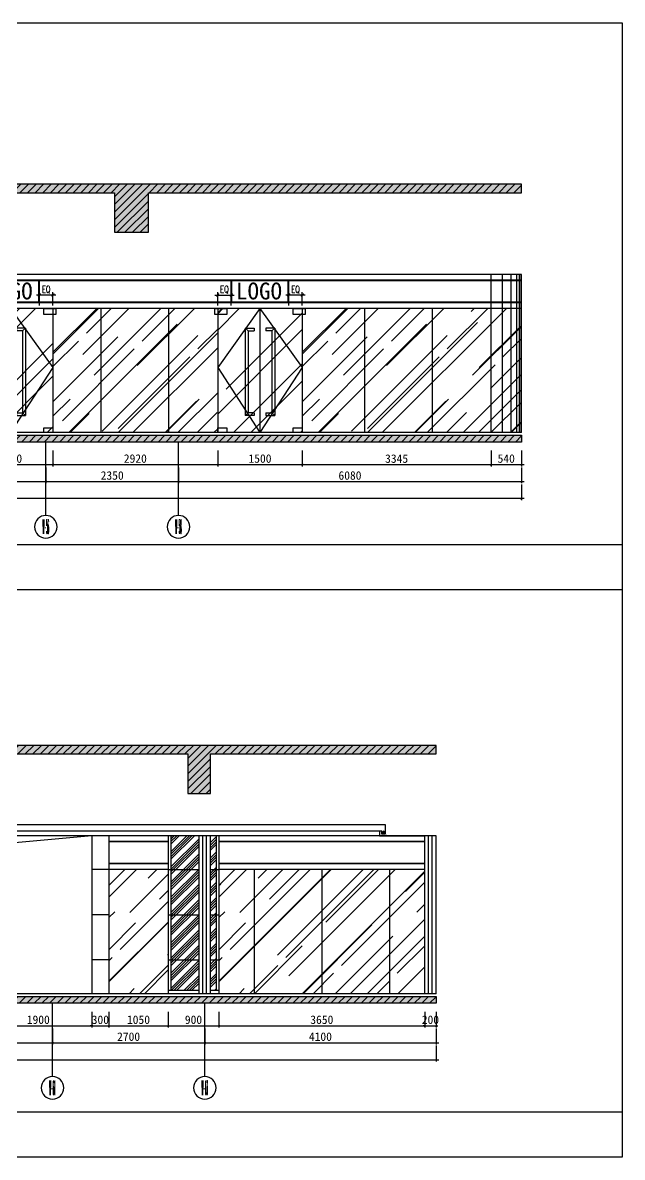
# Model space of a CAD drawing. Header units: millimetres. Extents: x 110215 to 630040, y -488650 to 141897.
# Drawn here: x 440976 to 451606, y 121786 to 141897 of the extents above; entities that cross this region are included whole.
import ezdxf
from ezdxf.enums import TextEntityAlignment as Align

# ---------------------------------------------------------------- set-up
doc = ezdxf.new("R2010")
doc.units = ezdxf.units.MM
doc.header["$LTSCALE"] = 1000
doc.layers.get('Defpoints').update_dxf_attribs({"color": 2})
for name, color, linetype in [('0-118标注', 2, 'Continuous'), ('0-140a立面通高转折线', 2, 'Continuous'), ('0-140b立面看线', 3, 'Continuous'), ('0-140c立面材料填充', 250, 'Continuous'), ('0-140d立面材料分隔', 146, 'Continuous'), ('0-140立面图剖切线', 4, 'Continuous')]:
    doc.layers.add(name, color=color, linetype=linetype)
doc.styles.add('_TCH_AXIS', font='COMPLEX', dxfattribs={"bigfont": 'GBCBIG'})
doc.styles.add('COMPLEX', font='COMPLEX')
doc.styles.add('TXT', font='txt.shx', dxfattribs={"width": 0.7})
doc.styles.add('繁黑体', font='simhei.ttf')
doc.styles.add('黑体', font='simhei.ttf')
doc.dimstyles.new('50', dxfattribs={"dimscale": 50, "dimtxt": 3, "dimasz": 0.6, "dimexe": 0.6, "dimexo": 0.6, "dimtad": 1, "dimdec": 0, "dimdsep": 46, "dimtxsty": '黑体', "dimblk1": 'ARCHTICK', "dimblk2": 'ARCHTICK', "dimsah": 1, "dimcen": 0, "dimdle": 1, "dimclrd": 251, "dimclre": 251, "dimclrt": 2, "dimadec": 0, "dimazin": 0, "dimtfac": 1, "dimtdec": 0, "dimtix": 1, "dimtmove": 2, "dimatfit": 3, "dimldrblk": 'DOT', "dimfxl": 0, "dimtolj": 1, "dimtzin": 0, "dimarcsym": 0})
doc.dimstyles.new('副本 1-50', dxfattribs={"dimscale": 50, "dimtxt": 2.5, "dimasz": 1, "dimexe": 1, "dimexo": 1, "dimgap": 0.6, "dimtad": 1, "dimdec": 0, "dimrnd": 5, "dimzin": 0, "dimdsep": 46, "dimtxsty": 'TXT', "dimblk": 'ARCHTICK', "dimcen": 4, "dimdle": 1, "dimclrd": 3, "dimclre": 3, "dimclrt": 3, "dimadec": 0, "dimazin": 0, "dimtfac": 1, "dimtdec": 0, "dimtix": 1, "dimtmove": 2, "dimatfit": 3, "dimldrblk": 'ARCHTICK', "dimfxl": 0, "dimtolj": 1, "dimtzin": 0, "dimarcsym": 0})

# ---------------------------------------------------------------- blocks, each defined once
blk = doc.blocks.new('_ArchTick')
at = {"color": 0, "linetype": 'ByBlock', "const_width": 0.4}
blk.add_lwpolyline([(-0.5, -0.5), (0.5, 0.5)], dxfattribs=at)
blk = doc.blocks.new('*D130')
at = {"color": 3, "lineweight": -2, "transparency": 16777216}
for p, q in [((2433331, 314145), (2433331, 314382)), ((2433571, 314145), (2433571, 314382)), ((2433621, 314332), (2433281, 314332))]:
    blk.add_line(p, q, dxfattribs=at)
at = {"layer": 'Defpoints', "color": 0, "transparency": 16777216}
for p in [(2433331, 314332), (2433331, 314095), (2433571, 314095)]:
    blk.add_point(p, dxfattribs=at)
at = {"color": 3, "lineweight": -2, "transparency": 16777216, "xscale": 50, "yscale": 50, "zscale": 50, "rotation": 180}
blk.add_blockref('_ArchTick', (2433331, 314332), dxfattribs=at)
at = {"color": 3, "lineweight": -2, "transparency": 16777216, "xscale": 50, "yscale": 50, "zscale": 50}
blk.add_blockref('_ArchTick', (2433571, 314332), dxfattribs=at)
at = {"color": 3, "transparency": 16777216, "insert": (2433451, 314425), "char_height": 125, "attachment_point": 5, "style": 'TXT'}
blk.add_mtext('\\A1;EQ', dxfattribs=at)
blk = doc.blocks.new('*D131')
at = {"color": 3, "lineweight": -2, "transparency": 16777216}
for p, q in [((2432071, 314145), (2432071, 314382)), ((2432311, 314145), (2432311, 314382)), ((2432021, 314332), (2432361, 314332))]:
    blk.add_line(p, q, dxfattribs=at)
at = {"layer": 'Defpoints', "color": 0, "transparency": 16777216}
for p in [(2432311, 314332), (2432071, 314095), (2432311, 314095)]:
    blk.add_point(p, dxfattribs=at)
at = {"color": 3, "lineweight": -2, "transparency": 16777216, "xscale": 50, "yscale": 50, "zscale": 50, "rotation": 180}
blk.add_blockref('_ArchTick', (2432071, 314332), dxfattribs=at)
at = {"color": 3, "lineweight": -2, "transparency": 16777216, "xscale": 50, "yscale": 50, "zscale": 50}
blk.add_blockref('_ArchTick', (2432311, 314332), dxfattribs=at)
at = {"color": 3, "transparency": 16777216, "insert": (2432191, 314425), "char_height": 125, "attachment_point": 5, "style": 'TXT'}
blk.add_mtext('\\A1;EQ', dxfattribs=at)
blk = doc.blocks.new('*D346')
at = {"color": 251, "lineweight": -2, "transparency": 16777216}
for p, q in [((440013, 134313), (440013, 134033)), ((441513, 134313), (441513, 134033)), ((439963, 134063), (441563, 134063))]:
    blk.add_line(p, q, dxfattribs=at)
at = {"layer": 'Defpoints', "color": 0, "transparency": 16777216}
for p in [(440013, 134463), (441513, 134463), (441513, 134063)]:
    blk.add_point(p, dxfattribs=at)
at = {"color": 251, "lineweight": -2, "transparency": 16777216, "xscale": 30, "yscale": 30, "zscale": 30, "rotation": 180}
blk.add_blockref('_ArchTick', (440013, 134063), dxfattribs=at)
at = {"color": 251, "lineweight": -2, "transparency": 16777216, "xscale": 30, "yscale": 30, "zscale": 30}
blk.add_blockref('_ArchTick', (441513, 134063), dxfattribs=at)
at = {"color": 2, "transparency": 16777216, "insert": (440763, 134170), "char_height": 150, "attachment_point": 5, "style": '黑体'}
blk.add_mtext('\\A1;1500', dxfattribs=at)
blk = doc.blocks.new('_DOT')
at = {"color": 0, "linetype": 'ByBlock'}
blk.add_line((-0.5, 0), (-1, 0), dxfattribs=at)
at = {"color": 0, "linetype": 'ByBlock', "const_width": 0.5}
blk.add_lwpolyline([(-0.25, 0, 1), (0.25, 0, 1)], format="xyb", close=True, dxfattribs=at)
blk = doc.blocks.new('*D347')
at = {"color": 251, "lineweight": -2, "transparency": 16777216}
for p, q in [((441513, 134313), (441513, 134033)), ((444433, 134313), (444433, 134033)), ((441463, 134063), (444483, 134063))]:
    blk.add_line(p, q, dxfattribs=at)
at = {"layer": 'Defpoints', "color": 0, "transparency": 16777216}
for p in [(441513, 134463), (444433, 134463), (444433, 134063)]:
    blk.add_point(p, dxfattribs=at)
at = {"color": 251, "lineweight": -2, "transparency": 16777216, "xscale": 30, "yscale": 30, "zscale": 30, "rotation": 180}
blk.add_blockref('_ArchTick', (441513, 134063), dxfattribs=at)
at = {"color": 251, "lineweight": -2, "transparency": 16777216, "xscale": 30, "yscale": 30, "zscale": 30}
blk.add_blockref('_ArchTick', (444433, 134063), dxfattribs=at)
at = {"color": 2, "transparency": 16777216, "insert": (442973, 134170), "char_height": 150, "attachment_point": 5, "style": '黑体'}
blk.add_mtext('\\A1;2920', dxfattribs=at)
blk = doc.blocks.new('*D348')
at = {"color": 251, "lineweight": -2, "transparency": 16777216}
for p, q in [((444433, 134313), (444433, 134033)), ((445933, 134313), (445933, 134033)), ((444383, 134063), (445983, 134063))]:
    blk.add_line(p, q, dxfattribs=at)
at = {"layer": 'Defpoints', "color": 0, "transparency": 16777216}
for p in [(444433, 134463), (445933, 134463), (445933, 134063)]:
    blk.add_point(p, dxfattribs=at)
at = {"color": 251, "lineweight": -2, "transparency": 16777216, "xscale": 30, "yscale": 30, "zscale": 30, "rotation": 180}
blk.add_blockref('_ArchTick', (444433, 134063), dxfattribs=at)
at = {"color": 251, "lineweight": -2, "transparency": 16777216, "xscale": 30, "yscale": 30, "zscale": 30}
blk.add_blockref('_ArchTick', (445933, 134063), dxfattribs=at)
at = {"color": 2, "transparency": 16777216, "insert": (445183, 134170), "char_height": 150, "attachment_point": 5, "style": '黑体'}
blk.add_mtext('\\A1;1500', dxfattribs=at)
blk = doc.blocks.new('*D349')
at = {"color": 251, "lineweight": -2, "transparency": 16777216}
for p, q in [((445933, 134313), (445933, 134033)), ((449278, 134313), (449278, 134033)), ((445883, 134063), (449328, 134063))]:
    blk.add_line(p, q, dxfattribs=at)
at = {"layer": 'Defpoints', "color": 0, "transparency": 16777216}
for p in [(445933, 134463), (449278, 134463), (449278, 134063)]:
    blk.add_point(p, dxfattribs=at)
at = {"color": 251, "lineweight": -2, "transparency": 16777216, "xscale": 30, "yscale": 30, "zscale": 30, "rotation": 180}
blk.add_blockref('_ArchTick', (445933, 134063), dxfattribs=at)
at = {"color": 251, "lineweight": -2, "transparency": 16777216, "xscale": 30, "yscale": 30, "zscale": 30}
blk.add_blockref('_ArchTick', (449278, 134063), dxfattribs=at)
at = {"color": 2, "transparency": 16777216, "insert": (447605, 134169), "char_height": 150, "attachment_point": 5, "style": '黑体'}
blk.add_mtext('\\A1;3345', dxfattribs=at)
blk = doc.blocks.new('*D350')
at = {"color": 251, "lineweight": -2, "transparency": 16777216}
for p, q in [((449278, 134313), (449278, 134033)), ((449818, 134313), (449818, 134033)), ((449228, 134063), (449868, 134063))]:
    blk.add_line(p, q, dxfattribs=at)
at = {"layer": 'Defpoints', "color": 0, "transparency": 16777216}
for p in [(449278, 134463), (449818, 134463), (449818, 134063)]:
    blk.add_point(p, dxfattribs=at)
at = {"color": 251, "lineweight": -2, "transparency": 16777216, "xscale": 30, "yscale": 30, "zscale": 30, "rotation": 180}
blk.add_blockref('_ArchTick', (449278, 134063), dxfattribs=at)
at = {"color": 251, "lineweight": -2, "transparency": 16777216, "xscale": 30, "yscale": 30, "zscale": 30}
blk.add_blockref('_ArchTick', (449818, 134063), dxfattribs=at)
at = {"color": 2, "transparency": 16777216, "insert": (449548, 134170), "char_height": 150, "attachment_point": 5, "style": '黑体'}
blk.add_mtext('\\A1;540', dxfattribs=at)
blk = doc.blocks.new('*D355')
at = {"color": 251, "lineweight": -2, "transparency": 16777216}
for p, q in [((438688, 134013), (438688, 133733)), ((441388, 134013), (441388, 133733)), ((438638, 133763), (441438, 133763))]:
    blk.add_line(p, q, dxfattribs=at)
at = {"layer": 'Defpoints', "color": 0, "transparency": 16777216}
for p in [(438688, 134063), (441388, 134063), (441388, 133763)]:
    blk.add_point(p, dxfattribs=at)
at = {"color": 251, "lineweight": -2, "transparency": 16777216, "xscale": 30, "yscale": 30, "zscale": 30, "rotation": 180}
blk.add_blockref('_ArchTick', (438688, 133763), dxfattribs=at)
at = {"color": 251, "lineweight": -2, "transparency": 16777216, "xscale": 30, "yscale": 30, "zscale": 30}
blk.add_blockref('_ArchTick', (441388, 133763), dxfattribs=at)
at = {"color": 2, "transparency": 16777216, "insert": (440038, 133870), "char_height": 150, "attachment_point": 5, "style": '黑体'}
blk.add_mtext('\\A1;2700', dxfattribs=at)
blk = doc.blocks.new('*D356')
at = {"color": 251, "lineweight": -2, "transparency": 16777216}
for p, q in [((441388, 134013), (441388, 133733)), ((443738, 134013), (443738, 133733)), ((441338, 133763), (443788, 133763))]:
    blk.add_line(p, q, dxfattribs=at)
at = {"layer": 'Defpoints', "color": 0, "transparency": 16777216}
for p in [(441388, 134063), (443738, 134063), (443738, 133763)]:
    blk.add_point(p, dxfattribs=at)
at = {"color": 251, "lineweight": -2, "transparency": 16777216, "xscale": 30, "yscale": 30, "zscale": 30, "rotation": 180}
blk.add_blockref('_ArchTick', (441388, 133763), dxfattribs=at)
at = {"color": 251, "lineweight": -2, "transparency": 16777216, "xscale": 30, "yscale": 30, "zscale": 30}
blk.add_blockref('_ArchTick', (443738, 133763), dxfattribs=at)
at = {"color": 2, "transparency": 16777216, "insert": (442563, 133870), "char_height": 150, "attachment_point": 5, "style": '黑体'}
blk.add_mtext('\\A1;2350', dxfattribs=at)
blk = doc.blocks.new('*D357')
at = {"color": 251, "lineweight": -2, "transparency": 16777216}
for p, q in [((443738, 134013), (443738, 133733)), ((449818, 134013), (449818, 133733)), ((443688, 133763), (449868, 133763))]:
    blk.add_line(p, q, dxfattribs=at)
at = {"layer": 'Defpoints', "color": 0, "transparency": 16777216}
for p in [(443738, 134063), (449818, 134063), (449818, 133763)]:
    blk.add_point(p, dxfattribs=at)
at = {"color": 251, "lineweight": -2, "transparency": 16777216, "xscale": 30, "yscale": 30, "zscale": 30, "rotation": 180}
blk.add_blockref('_ArchTick', (443738, 133763), dxfattribs=at)
at = {"color": 251, "lineweight": -2, "transparency": 16777216, "xscale": 30, "yscale": 30, "zscale": 30}
blk.add_blockref('_ArchTick', (449818, 133763), dxfattribs=at)
at = {"color": 2, "transparency": 16777216, "insert": (446778, 133870), "char_height": 150, "attachment_point": 5, "style": '黑体'}
blk.add_mtext('\\A1;6080', dxfattribs=at)
blk = doc.blocks.new('*D358')
at = {"color": 251, "lineweight": -2, "transparency": 16777216}
for p, q in [((429288, 133713), (429288, 133433)), ((449818, 133713), (449818, 133433)), ((449868, 133463), (429238, 133463))]:
    blk.add_line(p, q, dxfattribs=at)
at = {"layer": 'Defpoints', "color": 0, "transparency": 16777216}
for p in [(429288, 133763), (449818, 133763), (429288, 133463)]:
    blk.add_point(p, dxfattribs=at)
at = {"color": 251, "lineweight": -2, "transparency": 16777216, "xscale": 30, "yscale": 30, "zscale": 30, "rotation": 180}
blk.add_blockref('_ArchTick', (429288, 133463), dxfattribs=at)
at = {"color": 251, "lineweight": -2, "transparency": 16777216, "xscale": 30, "yscale": 30, "zscale": 30}
blk.add_blockref('_ArchTick', (449818, 133463), dxfattribs=at)
at = {"color": 2, "transparency": 16777216, "insert": (439553, 133570), "char_height": 150, "attachment_point": 5, "style": '黑体'}
blk.add_mtext('\\A1;20530', dxfattribs=at)
blk = doc.blocks.new('_AXISO')
blk.add_circle((0, 0), 0.5)
at = {"style": 'COMPLEX', "width": 1.041667}
blk.add_attdef('A', text='', height=0.56, dxfattribs=at).set_placement((-0.25, -0.28), (0.25, -0.28), align=Align.FIT)
blk = doc.blocks.new('*D371')
at = {"color": 251, "lineweight": -2, "transparency": 16777216}
for p, q in [((440303, 124366), (440303, 124086)), ((442204, 124366), (442204, 124086)), ((440253, 124116), (442254, 124116))]:
    blk.add_line(p, q, dxfattribs=at)
at = {"layer": 'Defpoints', "color": 0, "transparency": 16777216}
for p in [(440303, 124516), (442204, 124516), (442204, 124116)]:
    blk.add_point(p, dxfattribs=at)
at = {"color": 251, "lineweight": -2, "transparency": 16777216, "xscale": 30, "yscale": 30, "zscale": 30, "rotation": 180}
blk.add_blockref('_ArchTick', (440303, 124116), dxfattribs=at)
at = {"color": 251, "lineweight": -2, "transparency": 16777216, "xscale": 30, "yscale": 30, "zscale": 30}
blk.add_blockref('_ArchTick', (442204, 124116), dxfattribs=at)
at = {"color": 2, "transparency": 16777216, "insert": (441253, 124223), "char_height": 150, "attachment_point": 5, "style": '黑体'}
blk.add_mtext('\\A1;1900', dxfattribs=at)
blk = doc.blocks.new('*D372')
at = {"color": 251, "lineweight": -2, "transparency": 16777216}
for p, q in [((442204, 124366), (442204, 124086)), ((442503, 124366), (442503, 124086)), ((442204, 124116), (442174, 124116)), ((442204, 124116), (442503, 124116)), ((442503, 124116), (442533, 124116))]:
    blk.add_line(p, q, dxfattribs=at)
at = {"layer": 'Defpoints', "color": 0, "transparency": 16777216}
for p in [(442204, 124516), (442503, 124516), (442503, 124116)]:
    blk.add_point(p, dxfattribs=at)
at = {"color": 251, "lineweight": -2, "transparency": 16777216, "xscale": 30, "yscale": 30, "zscale": 30}
blk.add_blockref('_ArchTick', (442204, 124116), dxfattribs=at)
at = {"color": 251, "lineweight": -2, "transparency": 16777216, "xscale": 30, "yscale": 30, "zscale": 30, "rotation": 180}
blk.add_blockref('_ArchTick', (442503, 124116), dxfattribs=at)
at = {"color": 2, "transparency": 16777216, "insert": (442353, 124223), "char_height": 150, "attachment_point": 5, "style": '黑体'}
blk.add_mtext('\\A1;300', dxfattribs=at)
blk = doc.blocks.new('*D373')
at = {"color": 251, "lineweight": -2, "transparency": 16777216}
for p, q in [((442503, 124366), (442503, 124086)), ((443554, 124366), (443554, 124086)), ((442453, 124116), (443604, 124116))]:
    blk.add_line(p, q, dxfattribs=at)
at = {"layer": 'Defpoints', "color": 0, "transparency": 16777216}
for p in [(442503, 124516), (443554, 124516), (443554, 124116)]:
    blk.add_point(p, dxfattribs=at)
at = {"color": 251, "lineweight": -2, "transparency": 16777216, "xscale": 30, "yscale": 30, "zscale": 30, "rotation": 180}
blk.add_blockref('_ArchTick', (442503, 124116), dxfattribs=at)
at = {"color": 251, "lineweight": -2, "transparency": 16777216, "xscale": 30, "yscale": 30, "zscale": 30}
blk.add_blockref('_ArchTick', (443554, 124116), dxfattribs=at)
at = {"color": 2, "transparency": 16777216, "insert": (443029, 124223), "char_height": 150, "attachment_point": 5, "style": '黑体'}
blk.add_mtext('\\A1;1050', dxfattribs=at)
blk = doc.blocks.new('*D374')
at = {"color": 251, "lineweight": -2, "transparency": 16777216}
for p, q in [((443554, 124366), (443554, 124086)), ((444454, 124366), (444454, 124086)), ((443504, 124116), (444504, 124116))]:
    blk.add_line(p, q, dxfattribs=at)
at = {"layer": 'Defpoints', "color": 0, "transparency": 16777216}
for p in [(443554, 124516), (444454, 124516), (444454, 124116)]:
    blk.add_point(p, dxfattribs=at)
at = {"color": 251, "lineweight": -2, "transparency": 16777216, "xscale": 30, "yscale": 30, "zscale": 30, "rotation": 180}
blk.add_blockref('_ArchTick', (443554, 124116), dxfattribs=at)
at = {"color": 251, "lineweight": -2, "transparency": 16777216, "xscale": 30, "yscale": 30, "zscale": 30}
blk.add_blockref('_ArchTick', (444454, 124116), dxfattribs=at)
at = {"color": 2, "transparency": 16777216, "insert": (444004, 124223), "char_height": 150, "attachment_point": 5, "style": '黑体'}
blk.add_mtext('\\A1;900', dxfattribs=at)
blk = doc.blocks.new('*D375')
at = {"color": 251, "lineweight": -2, "transparency": 16777216}
for p, q in [((444454, 124366), (444454, 124086)), ((448104, 124366), (448104, 124086)), ((444404, 124116), (448154, 124116))]:
    blk.add_line(p, q, dxfattribs=at)
at = {"layer": 'Defpoints', "color": 0, "transparency": 16777216}
for p in [(444454, 124516), (448104, 124425), (448104, 124116)]:
    blk.add_point(p, dxfattribs=at)
at = {"color": 251, "lineweight": -2, "transparency": 16777216, "xscale": 30, "yscale": 30, "zscale": 30, "rotation": 180}
blk.add_blockref('_ArchTick', (444454, 124116), dxfattribs=at)
at = {"color": 251, "lineweight": -2, "transparency": 16777216, "xscale": 30, "yscale": 30, "zscale": 30}
blk.add_blockref('_ArchTick', (448104, 124116), dxfattribs=at)
at = {"color": 2, "transparency": 16777216, "insert": (446279, 124223), "char_height": 150, "attachment_point": 5, "style": '黑体'}
blk.add_mtext('\\A1;3650', dxfattribs=at)
blk = doc.blocks.new('*D376')
at = {"color": 251, "lineweight": -2, "transparency": 16777216}
for p, q in [((448104, 124366), (448104, 124086)), ((448304, 124366), (448304, 124086)), ((448104, 124116), (448074, 124116)), ((448104, 124116), (448304, 124116)), ((448304, 124116), (448334, 124116))]:
    blk.add_line(p, q, dxfattribs=at)
at = {"layer": 'Defpoints', "color": 0, "transparency": 16777216}
for p in [(448304, 124516), (448104, 124425), (448304, 124116)]:
    blk.add_point(p, dxfattribs=at)
at = {"color": 251, "lineweight": -2, "transparency": 16777216, "xscale": 30, "yscale": 30, "zscale": 30}
blk.add_blockref('_ArchTick', (448104, 124116), dxfattribs=at)
at = {"color": 251, "lineweight": -2, "transparency": 16777216, "xscale": 30, "yscale": 30, "zscale": 30, "rotation": 180}
blk.add_blockref('_ArchTick', (448304, 124116), dxfattribs=at)
at = {"color": 2, "transparency": 16777216, "insert": (448204, 124223), "char_height": 150, "attachment_point": 5, "style": '黑体'}
blk.add_mtext('\\A1;200', dxfattribs=at)
blk = doc.blocks.new('*D378')
at = {"color": 251, "lineweight": -2, "transparency": 16777216}
for p, q in [((439204, 124066), (439204, 123786)), ((441504, 124066), (441504, 123786)), ((439154, 123816), (441554, 123816))]:
    blk.add_line(p, q, dxfattribs=at)
at = {"layer": 'Defpoints', "color": 0, "transparency": 16777216}
for p in [(439204, 124116), (441504, 124116), (441504, 123816)]:
    blk.add_point(p, dxfattribs=at)
at = {"color": 251, "lineweight": -2, "transparency": 16777216, "xscale": 30, "yscale": 30, "zscale": 30, "rotation": 180}
blk.add_blockref('_ArchTick', (439204, 123816), dxfattribs=at)
at = {"color": 251, "lineweight": -2, "transparency": 16777216, "xscale": 30, "yscale": 30, "zscale": 30}
blk.add_blockref('_ArchTick', (441504, 123816), dxfattribs=at)
at = {"color": 2, "transparency": 16777216, "insert": (440354, 123923), "char_height": 150, "attachment_point": 5, "style": '黑体'}
blk.add_mtext('\\A1;2300', dxfattribs=at)
blk = doc.blocks.new('*D379')
at = {"color": 251, "lineweight": -2, "transparency": 16777216}
for p, q in [((441504, 124066), (441504, 123786)), ((444204, 124066), (444204, 123786)), ((441454, 123816), (444254, 123816))]:
    blk.add_line(p, q, dxfattribs=at)
at = {"layer": 'Defpoints', "color": 0, "transparency": 16777216}
for p in [(441504, 124116), (444204, 124116), (444204, 123816)]:
    blk.add_point(p, dxfattribs=at)
at = {"color": 251, "lineweight": -2, "transparency": 16777216, "xscale": 30, "yscale": 30, "zscale": 30, "rotation": 180}
blk.add_blockref('_ArchTick', (441504, 123816), dxfattribs=at)
at = {"color": 251, "lineweight": -2, "transparency": 16777216, "xscale": 30, "yscale": 30, "zscale": 30}
blk.add_blockref('_ArchTick', (444204, 123816), dxfattribs=at)
at = {"color": 2, "transparency": 16777216, "insert": (442854, 123923), "char_height": 150, "attachment_point": 5, "style": '黑体'}
blk.add_mtext('\\A1;2700', dxfattribs=at)
blk = doc.blocks.new('*D380')
at = {"color": 251, "lineweight": -2, "transparency": 16777216}
for p, q in [((444204, 124066), (444204, 123786)), ((448304, 124066), (448304, 123786)), ((444154, 123816), (448354, 123816))]:
    blk.add_line(p, q, dxfattribs=at)
at = {"layer": 'Defpoints', "color": 0, "transparency": 16777216}
for p in [(444204, 124116), (448304, 124116), (448304, 123816)]:
    blk.add_point(p, dxfattribs=at)
at = {"color": 251, "lineweight": -2, "transparency": 16777216, "xscale": 30, "yscale": 30, "zscale": 30, "rotation": 180}
blk.add_blockref('_ArchTick', (444204, 123816), dxfattribs=at)
at = {"color": 251, "lineweight": -2, "transparency": 16777216, "xscale": 30, "yscale": 30, "zscale": 30}
blk.add_blockref('_ArchTick', (448304, 123816), dxfattribs=at)
at = {"color": 2, "transparency": 16777216, "insert": (446254, 123923), "char_height": 150, "attachment_point": 5, "style": '黑体'}
blk.add_mtext('\\A1;4100', dxfattribs=at)
blk = doc.blocks.new('*D381')
at = {"color": 251, "lineweight": -2, "transparency": 16777216}
for p, q in [((430654, 123766), (430654, 123486)), ((448304, 123766), (448304, 123486)), ((430604, 123516), (448354, 123516))]:
    blk.add_line(p, q, dxfattribs=at)
at = {"layer": 'Defpoints', "color": 0, "transparency": 16777216}
for p in [(430654, 123816), (448304, 123816), (448304, 123516)]:
    blk.add_point(p, dxfattribs=at)
at = {"color": 251, "lineweight": -2, "transparency": 16777216, "xscale": 30, "yscale": 30, "zscale": 30, "rotation": 180}
blk.add_blockref('_ArchTick', (430654, 123516), dxfattribs=at)
at = {"color": 251, "lineweight": -2, "transparency": 16777216, "xscale": 30, "yscale": 30, "zscale": 30}
blk.add_blockref('_ArchTick', (448304, 123516), dxfattribs=at)
at = {"color": 2, "transparency": 16777216, "insert": (439479, 123623), "char_height": 150, "attachment_point": 5, "style": '黑体'}
blk.add_mtext('\\A1;17650', dxfattribs=at)
blk = doc.blocks.new('A$C087422EE')
for p, q in [((0, 28), (54, 28)), ((8, 72), (8, 63)), ((45, 72), (8, 72)), ((8, 63), (45, 63)), ((12, 63), (16, 45)), ((27, 0), (27, 54)), ((41, 63), (37, 45)), ((45, 63), (45, 72))]:
    blk.add_line(p, q)
blk.add_circle((27, 28), 20)
blk = doc.blocks.new('kjlkj')
at = {"layer": '0-140c立面材料填充'}
h = blk.add_hatch(dxfattribs=at)
h.set_pattern_fill('AR-RROOF', color=256, scale=50, angle=45, style=0)
h.set_pattern_definition([(45, (2419215.6, 311894.9), (1077.63, 2873.68), [19050, -2540, 6350, -1270]), (45, (2419961, 313538.3), (-2092.4, 296.35), [3810, -419.1, 7620, -952.5]), (45, (2418901.25, 313107.2), (4068.056, 5271.41), [10160, -1778, 5080, -1270])])
h.paths.add_polyline_path([(2433571.1, 314094.9), (2432071.1, 314094.9), (2432071.1, 311894.9), (2433571.1, 311894.9)])
at = {"color": 8}
for p, q in [((2432311.1, 314194.9), (2432311.1, 314594.9)), ((2432321.1, 314194.9), (2432321.1, 314594.9)), ((2433321.1, 314194.9), (2433321.1, 314594.9)), ((2433331.1, 314194.9), (2433331.1, 314594.9))]:
    blk.add_line(p, q, dxfattribs=at)
for points in [[(2432821.1, 314094.9), (2432071.1, 313044.9), (2432821.1, 311894.9)], [(2432821.1, 314094.9), (2433571.1, 313044.9), (2432821.1, 311894.9)]]:
    blk.add_lwpolyline(points, dxfattribs=at)
at = {"layer": '0-140d立面材料分隔'}
for p, q in [((2432071.1, 314094.9), (2432071.1, 311894.9)), ((2432821.1, 314094.9), (2432821.1, 311894.9)), ((2433571.1, 314094.9), (2433571.1, 311894.9))]:
    blk.add_line(p, q, dxfattribs=at)
at = {"layer": '0-140d立面材料分隔', "color": 1}
for p, q in [((2432609.7, 313694.9, -219.5), (2432556.9, 313744.9, -219.5)), ((2432556.9, 313744.9, -219.5), (2432556.9, 312194.9)), ((2432556.9, 313744.9, -219.5), (2432715.4, 313744.9, -219.5)), ((2432715.4, 313744.9, -219.5), (2432715.4, 313694.9, -219.5)), ((2432926.8, 313744.9, -219.5), (2432926.8, 313694.9, -219.5)), ((2433085.4, 313744.9, -219.5), (2432926.8, 313744.9, -219.5)), ((2433032.5, 313694.9, -219.5), (2433085.4, 313744.9, -219.5)), ((2433085.4, 313744.9, -219.5), (2433085.4, 312194.9)), ((2432609.7, 313694.9, -219.5), (2432609.7, 312244.9)), ((2432609.7, 313694.9, -219.5), (2432715.4, 313694.9, -219.5)), ((2433032.5, 313694.9, -219.5), (2432926.8, 313694.9, -219.5)), ((2433032.5, 313694.9, -219.5), (2433032.5, 312244.9)), ((2432609.7, 312244.9), (2432556.9, 312194.9)), ((2432715.4, 312194.9), (2432556.9, 312194.9)), ((2432715.4, 312244.9), (2432609.7, 312244.9)), ((2432715.4, 312244.9), (2432715.4, 312194.9)), ((2432926.8, 312244.9), (2433032.5, 312244.9)), ((2432926.8, 312244.9), (2432926.8, 312194.9)), ((2432926.8, 312194.9), (2433085.4, 312194.9)), ((2433032.5, 312244.9), (2433085.4, 312194.9))]:
    blk.add_line(p, q, dxfattribs=at)
for points in [[(2432018.3, 314094.9), (2432233.1, 314094.9), (2432233.1, 313984.9), (2432018.3, 313984.9)], [(2433409.2, 314094.9), (2433624, 314094.9), (2433624, 313984.9), (2433409.2, 313984.9)], [(2432071.1, 311978.2), (2432233.1, 311978.2), (2432233.1, 311894.9), (2432071.1, 311894.9)], [(2433409.2, 311978.2), (2433571.1, 311978.2), (2433571.1, 311894.9), (2433409.2, 311894.9)]]:
    blk.add_lwpolyline(points, close=True, dxfattribs=at)
at = {"color": 1, "style": '繁黑体'}
blk.add_text('LOGO', height=300, dxfattribs=at).set_placement((2432396, 314253.3, -219.5))
at = {"color": 8}
dim = blk.add_linear_dim(base=(2432311.1, 314332.1), p1=(2432071.1, 314094.9), p2=(2432311.1, 314094.9), text='EQ', dimstyle='副本 1-50', dxfattribs=at)
dim.commit()
dim.dimension.update_dxf_attribs({"geometry": '*D131', "text_midpoint": (2432191.1, 314424.6)})
dim = blk.add_linear_dim(base=(2433331.1, 314332.1), p1=(2433571.1, 314094.9), p2=(2433331.1, 314094.9), angle=180, text='EQ', dimstyle='副本 1-50', dxfattribs=at)
dim.commit()
dim.dimension.update_dxf_attribs({"geometry": '*D130', "text_midpoint": (2433451.1, 314424.6)})

msp = doc.modelspace()

# ---------------------------------------------------------------- hatches: boundary and pattern name
h = msp.add_hatch()
h.set_pattern_fill('ANSI31', color=250, scale=30)
h.set_pattern_definition([(45, (-168514.02, 9524.53), (-67.351921, 67.351921), [])])
h.paths.add_polyline_path([(429287.8, 139032.7), (429287.8, 138882.7), (429487.9, 138882.7), (429487.9, 138182.7), (429987.9, 138182.7), (429987.9, 138882.7), (431197.8, 138882.7), (431197.8, 138182.7), (431487.6, 138182.7), (431487.6, 138882.7), (434137.7, 138882.7), (434137.7, 138182.7), (434737.7, 138182.7), (434737.7, 138882.7), (438237.6, 138882.7), (438237.6, 138182.7), (438837.6, 138182.7), (438837.6, 138882.7), (442604.6, 138882.7), (442604.6, 138182.7), (443204.3, 138182.7), (443204.3, 138882.7), (449817.8, 138882.7), (449817.8, 139032.7)])
h.paths.add_polyline_path([(429287.8, 134582.7), (449817.8, 134582.7), (449817.8, 134462.7), (429287.8, 134462.7)])
h = msp.add_hatch()
h.set_pattern_fill('ANSI31', color=250, scale=30)
h.set_pattern_definition([(45, (-183998.21, -10477.65), (-67.351921, 67.351921), [])])
h.paths.add_polyline_path([(430653.7, 129086.1), (430653.7, 128936.1), (430766.2, 128936.1), (430766.2, 127886.1), (431568.3, 127886.1), (431568.3, 128936.1), (435403.7, 128936.1), (435403.7, 128236.1), (436003.7, 128236.1), (436003.7, 128936.1), (443903.5, 128936.1), (443903.5, 128236.1), (444303.6, 128236.1), (444303.6, 128936.1), (448303.6, 128936.1), (448303.6, 129086.1)])
h.paths.add_polyline_path([(430653.7, 124636.1), (448303.6, 124636.1), (448303.6, 124516.1), (430653.7, 124516.1)])
h = msp.add_hatch()
h.set_pattern_fill('ANSI34', color=250, scale=10)
h.set_pattern_definition([(45, (100722.75, -422.08), (-134.70384, 134.70384), []), (45, (100767.65, -422.08), (-134.70384, 134.70384), []), (45, (100812.56, -422.08), (-134.70384, 134.70384), []), (45, (100857.46, -422.08), (-134.70384, 134.70384), [])])
h.paths.add_polyline_path([(444103.6, 124746.1), (444103.6, 127486.1), (443603.6, 127486.1), (443603.6, 124746.1)])
h.paths.add_polyline_path([(444303.6, 127486.1), (444303.6, 124746.1), (444403.6, 124746.1), (444403.6, 127486.1)])
at = {"layer": '0-140c立面材料填充'}
h = msp.add_hatch(dxfattribs=at)
h.set_pattern_fill('AR-CONC', color=256)
h.set_pattern_definition([(50, (-168514.02, 9524.53), (182.18467, -15.939086), [19.05, -209.55]), (355, (-168514.02, 9524.53), (-35.24342, 191.056845), [15.24, -167.640584]), (100.451445, (-168498.84, 9523.2), (146.941247, 175.11775), [16.19001, -178.090245]), (46.1842, (-168514.02, 9575.33), (271.07904, -42.04233), [28.575, -314.325]), (96.63556, (-168491.43, 9571.83), (237.40413, 247.42612), [24.28502, -267.13561]), (351.18415, (-168514.02, 9575.33), (237.40413, 247.42612), [22.85997, -251.45973]), (21, (-168488.62, 9562.63), (151.61439, -102.265198), [19.05, -209.55]), (326, (-168488.62, 9562.63), (61.80203, 184.187966), [15.24, -167.64]), (71.451445, (-168475.99, 9554.11), (213.41642, 81.92277), [16.19001, -178.08994]), (37.5, (-168514.02, 9524.53), (3.088603, 84.555039), [0, -165.608, 0, -170.18, 0, -168.275]), (7.5, (-168514.02, 9524.53), (66.819663, 100.180575), [0, -97.028, 0, -161.798, 0, -64.135]), (327.5, (-168570.66, 9524.53), (135.590595, -5.728744), [0, -63.5, 0, -198.12, 0, -262.89]), (317.5, (-168596.06, 9524.53), (148.129181, 25.42649), [0, -82.55, 0, -131.572, 0, -186.69])])
h.paths.add_polyline_path([(429287.8, 139032.7), (429287.8, 138882.7), (429487.9, 138882.7), (429487.9, 138182.7), (429987.9, 138182.7), (429987.9, 138882.7), (431197.8, 138882.7), (431197.8, 138182.7), (431487.6, 138182.7), (431487.6, 138882.7), (434137.7, 138882.7), (434137.7, 138182.7), (434737.7, 138182.7), (434737.7, 138882.7), (438237.6, 138882.7), (438237.6, 138182.7), (438837.6, 138182.7), (438837.6, 138882.7), (442604.6, 138882.7), (442604.6, 138182.7), (443204.3, 138182.7), (443204.3, 138882.7), (449817.8, 138882.7), (449817.8, 139032.7)])
h.paths.add_polyline_path([(429287.8, 134582.7), (449817.8, 134582.7), (449817.8, 134462.7), (429287.8, 134462.7)])
h = msp.add_hatch(dxfattribs=at)
h.set_pattern_fill('AR-RROOF', color=256, scale=600, angle=45)
h.set_pattern_definition([(45, (446142.65, 221263.2), (509.117, 1357.645), [9000, -1200, 3000, -600]), (45, (446494.8, 222039.6), (-988.535, 140.007), [1800, -198, 3600, -450]), (45, (445994.16, 221835.94), (1921.9162, 2490.43), [4800, -840, 2400, -600])])
h.paths.add_polyline_path([(441512.8, 136832.7), (441512.8, 134632.7), (444432.8, 134632.7), (444432.8, 136832.7)])
h = msp.add_hatch(dxfattribs=at)
h.set_pattern_fill('AR-RROOF', color=256, scale=600, angle=45)
h.set_pattern_definition([(45, (450562.65, 221263.2), (509.117, 1357.645), [9000, -1200, 3000, -600]), (45, (450914.8, 222039.6), (-988.535, 140.007), [1800, -198, 3600, -450]), (45, (450414.16, 221835.94), (1921.9162, 2490.43), [4800, -840, 2400, -600])])
h.paths.add_polyline_path([(445932.8, 136832.7), (445932.8, 134632.7), (449817.8, 134632.7), (449817.8, 136832.7)])
h = msp.add_hatch(dxfattribs=at)
h.set_pattern_fill('AR-CONC', color=256)
h.set_pattern_definition([(50, (-183998.21, -10477.65), (182.18467, -15.939086), [19.05, -209.55]), (355, (-183998.21, -10477.65), (-35.24342, 191.056845), [15.24, -167.640584]), (100.451445, (-183983.03, -10478.98), (146.941247, 175.11775), [16.19001, -178.090245]), (46.1842, (-183998.21, -10426.85), (271.07904, -42.04233), [28.575, -314.325]), (96.635558, (-183975.62, -10430.36), (237.40413, 247.42612), [24.28502, -267.13561]), (351.18415, (-183998.2, -10426.85), (237.40413, 247.42612), [22.85997, -251.45973]), (21, (-183972.81, -10439.55), (151.61439, -102.265198), [19.05, -209.55]), (326, (-183972.81, -10439.55), (61.80203, 184.187966), [15.24, -167.64]), (71.451445, (-183960.18, -10448.08), (213.41642, 81.92277), [16.19001, -178.08994]), (37.5, (-183998.21, -10477.65), (3.088603, 84.555039), [0, -165.608, 0, -170.18, 0, -168.275]), (7.5, (-183998.21, -10477.65), (66.819663, 100.180575), [0, -97.028, 0, -161.798, 0, -64.135]), (327.5, (-184054.854, -10477.65), (135.590595, -5.728744), [0, -63.5, 0, -198.12, 0, -262.89]), (317.5, (-184080.25, -10477.65), (148.129181, 25.42649), [0, -82.55, 0, -131.572, 0, -186.69])])
h.paths.add_polyline_path([(430653.7, 129086.1), (430653.7, 128936.1), (430766.2, 128936.1), (430766.2, 127886.1), (431568.3, 127886.1), (431568.3, 128936.1), (435403.7, 128936.1), (435403.7, 128236.1), (436003.7, 128236.1), (436003.7, 128936.1), (443903.5, 128936.1), (443903.5, 128236.1), (444303.6, 128236.1), (444303.6, 128936.1), (448303.6, 128936.1), (448303.6, 129086.1)])
h.paths.add_polyline_path([(430653.7, 124636.1), (448303.6, 124636.1), (448303.6, 124516.1), (430653.7, 124516.1)])
h = msp.add_hatch(dxfattribs=at)
h.set_pattern_fill('AR-RROOF', color=256, scale=600, angle=45)
h.set_pattern_definition([(45, (439819.45, 211316.57), (509.117, 1357.645), [9000, -1200, 3000, -600]), (45, (440171.6, 212093), (-988.535, 140.007), [1800, -198, 3600, -450]), (45, (439670.96, 211889.32), (1921.9162, 2490.43), [4800, -840, 2400, -600])])
h.paths.add_polyline_path([(442503.4, 126886.1), (442503.4, 124686.1), (443553.6, 124686.1), (443553.6, 126886.1)])
h = msp.add_hatch(dxfattribs=at)
h.set_pattern_fill('AR-RROOF', color=256, scale=600, angle=45)
h.set_pattern_definition([(45, (441769.67, 211316.57), (509.117, 1357.645), [9000, -1200, 3000, -600]), (45, (442121.8, 212093), (-988.535, 140.007), [1800, -198, 3600, -450]), (45, (441621.17, 211889.32), (1921.9162, 2490.43), [4800, -840, 2400, -600])])
h.paths.add_polyline_path([(444453.6, 126886.1), (444453.6, 124686.1), (448103.6, 124686.1), (448103.6, 126886.1)])

# ---------------------------------------------------------------- linework, layer by layer
for p, q in [((451605.6, 132641.2), (426060.2, 132641.2)), ((451605.6, 131841.2), (426060.2, 131841.2)), ((451605.6, 122585.6), (426060.2, 122585.6))]:
    msp.add_line(p, q)
for points in [[(426060.2, 141896.8), (451605.6, 141896.8), (451605.6, 121785.6), (426060.2, 121785.6)], [(429287.8, 134582.7), (449817.8, 134582.7), (449817.8, 134462.7), (429287.8, 134462.7)], [(430653.7, 124636.1), (448303.6, 124636.1), (448303.6, 124516.1), (430653.7, 124516.1)]]:
    msp.add_lwpolyline(points, close=True)
for points in [[(429987.9, 138882.7), (431197.8, 138882.7), (431197.8, 138182.7), (431487.6, 138182.7), (431487.6, 138882.7), (434137.7, 138882.7), (434137.7, 138182.7), (434737.7, 138182.7), (434737.7, 138882.7), (438237.6, 138882.7), (438237.6, 138182.7), (438837.6, 138182.7), (438837.6, 138882.7), (442604.6, 138882.7), (442604.6, 138182.7), (443204.3, 138182.7), (443204.3, 138882.7), (449817.8, 138882.7), (449817.8, 139032.7), (429287.8, 139032.7)], [(430653.7, 129086.1), (430653.7, 128936.1), (430766.2, 128936.1), (430766.2, 127886.1), (431568.3, 127886.1), (431568.3, 128936.1), (435403.7, 128936.1), (435403.7, 128236.1), (436003.7, 128236.1), (436003.7, 128936.1), (443903.5, 128936.1), (443903.5, 128236.1), (444303.6, 128236.1), (444303.6, 128936.1), (448303.6, 128936.1), (448303.6, 129086.1), (430653.7, 129086.1)]]:
    msp.add_lwpolyline(points)
at = {"layer": '0-118标注'}
for p, q in [((441387.8, 133162.7, 13.8), (441387.8, 134462.7)), ((443737.8, 133162.7, 13.8), (443737.8, 134462.7)), ((441503.6, 123216.1, 13.8), (441503.6, 124516.1)), ((444203.6, 123216.1, 13.8), (444203.6, 124516.1))]:
    msp.add_line(p, q, dxfattribs=at)
at = {"layer": '0-140a立面通高转折线'}
msp.add_line((442203.6, 127486.1), (442203.6, 124686.1), dxfattribs=at)
at = {"layer": '0-140b立面看线'}
for p, q in [((447303.6, 127566.1), (430653.7, 127566.1)), ((447303.6, 127486.1), (430653.7, 127486.1))]:
    msp.add_line(p, q, dxfattribs=at)
at = {"layer": '0-140c立面材料填充', "color": 251}
for p, q in [((442503.4, 126886.1), (442203.4, 126886.1)), ((443553.6, 126886.1), (444103.6, 126886.1)), ((444303.6, 126886.1), (444453.6, 126886.1)), ((442503.4, 126086.1), (442203.4, 126086.1)), ((443553.6, 126086.1), (444103.6, 126086.1)), ((444303.6, 126086.1), (444453.6, 126086.1)), ((442503.4, 125286.1), (442203.4, 125286.1)), ((443553.6, 125286.1), (444103.6, 125286.1)), ((444303.6, 125286.1), (444453.6, 125286.1))]:
    msp.add_line(p, q, dxfattribs=at)
msp.add_lwpolyline([(442203.6, 127486.1), (440568.5, 127337), (440303.2, 124686.1)], dxfattribs=at)
at = {"layer": '0-140d立面材料分隔'}
for p, q in [((449277.8, 137432.7), (449277.8, 134632.7)), ((449817.8, 137332.7), (430887.8, 137332.7)), ((449817.8, 137322.7), (430887.8, 137322.7)), ((449817.8, 136942.7), (430887.8, 136942.7)), ((449817.8, 136932.7), (430887.8, 136932.7)), ((449817.8, 136832.7), (430887.8, 136832.7)), ((442503.4, 127486.1), (442503.4, 124686.1)), ((443553.6, 127386.1), (442503.4, 127386.1)), ((443553.6, 127376.1), (442503.4, 127376.1)), ((443553.6, 127486.1), (443553.6, 124686.1)), ((444403.6, 127486.1), (444403.6, 124746.1)), ((444453.6, 127486.1), (444453.6, 124686.1)), ((448103.6, 127386.1), (444453.6, 127386.1)), ((448103.6, 127376.1), (444453.6, 127376.1)), ((443553.6, 126996.1), (442503.4, 126996.1)), ((443553.6, 126986.1), (442503.4, 126986.1)), ((448103.6, 126996.1), (444453.6, 126996.1)), ((448103.6, 126986.1), (444453.6, 126986.1)), ((443553.6, 126886.1), (442503.4, 126886.1)), ((448103.6, 126886.1), (444453.6, 126886.1)), ((443554.3, 124746.1), (444103.6, 124746.1)), ((444303.6, 124746.1), (444453.6, 124746.1))]:
    msp.add_line(p, q, dxfattribs=at)
at = {"layer": '0-140d立面材料分隔', "color": 251}
for p, q in [((449477.8, 137432.7), (449477.8, 134632.7)), ((449627.8, 137432.7), (449627.8, 134632.7)), ((449727.8, 137432.7), (449727.8, 134632.7)), ((449777.8, 137432.7), (449777.8, 134632.7)), ((449807.8, 137432.7), (449807.8, 134632.7)), ((442362.8, 136832.7), (442362.8, 134632.7)), ((443562.8, 136832.7), (443562.8, 134632.7)), ((447032.8, 136832.7), (447032.8, 134632.7)), ((448232.8, 136832.7), (448232.8, 134632.7)), ((445078.6, 126886.1), (445078.6, 124686.1)), ((446278.6, 126886.1), (446278.6, 124686.1)), ((447478.6, 126886.1), (447478.6, 124686.1))]:
    msp.add_line(p, q, dxfattribs=at)
at = {"layer": '0-140d立面材料分隔', "color": 8}
msp.add_line((443603.6, 127486.1), (443603.6, 124746.1), dxfattribs=at)
at = {"layer": '0-140立面图剖切线'}
for p, q in [((449817.8, 137432.7), (429287.8, 137432.7)), ((449817.8, 134632.7), (449817.8, 137432.7)), ((449817.8, 134632.7), (429287.8, 134632.7)), ((448303.6, 127486.1), (430653.7, 127486.1)), ((444103.6, 124686.1), (444103.6, 127486.1)), ((444170.3, 124686.1), (444170.3, 127486.1)), ((444236.9, 124686.1), (444236.9, 127486.1)), ((444303.6, 124686.1), (444303.6, 127486.1)), ((448103.6, 124686.1), (448103.6, 127486.1)), ((448170.3, 124686.1), (448170.3, 127486.1)), ((448236.9, 124686.1), (448236.9, 127486.1)), ((448303.6, 124686.1), (448303.6, 127486.1)), ((448303.6, 124686.1), (430653.7, 124686.1))]:
    msp.add_line(p, q, dxfattribs=at)
msp.add_lwpolyline([(430653.7, 127686.1), (447303.6, 127686.1), (447403.6, 127686.1), (447403.6, 127516.1), (447343.6, 127516.1), (447343.6, 127566.1), (447303.6, 127566.1), (447303.6, 127486.1), (447423.6, 127486.1), (447423.6, 127496.1), (447433.6, 127496.1), (447433.6, 127486.1), (448103.6, 127486.1)], dxfattribs=at)

# ---------------------------------------------------------------- block references
at = {"color": 8}
for p in [(-1992058.3, -177262.2), (-1987638.3, -177262.2)]:
    msp.add_blockref('kjlkj', p, dxfattribs=at)
at = {"color": 1, "xscale": -0.75, "yscale": 0.75, "zscale": 0.75, "rotation": 180}
msp.add_blockref('A$C087422EE', (447353.7, 127570.1), dxfattribs=at)
at = {"layer": '0-118标注'}
ref = msp.add_blockref('_AXISO', (441387.8, 132962.7, 13.8), dxfattribs=dict(at, xscale=-400, yscale=400, zscale=400))
ref.add_attrib('A', 'W-56', dxfattribs={"layer": '0', "height": 257.36, "style": '_TCH_AXIS', "width": 0.107143}).set_placement((441332.7, 132834, 13.8), (441443, 132834, 13.8), align=Align.FIT)
ref = msp.add_blockref('_AXISO', (443737.8, 132962.7, 13.8), dxfattribs=dict(at, xscale=-400, yscale=400, zscale=400))
ref.add_attrib('A', 'W-58', dxfattribs={"layer": '0', "height": 257.36, "style": '_TCH_AXIS', "width": 0.107143}).set_placement((443682.7, 132834, 13.8), (443793, 132834, 13.8), align=Align.FIT)
ref = msp.add_blockref('_AXISO', (441503.6, 123016.1, 13.8), dxfattribs=dict(at, xscale=-400, yscale=400, zscale=400))
ref.add_attrib('A', 'W-61', dxfattribs={"layer": '0', "height": 257.36, "style": '_TCH_AXIS', "width": 0.113924}).set_placement((441448.5, 122887.4, 13.8), (441558.8, 122887.4, 13.8), align=Align.FIT)
ref = msp.add_blockref('_AXISO', (444203.6, 123016.1, 13.8), dxfattribs=dict(at, xscale=-400, yscale=400, zscale=400))
ref.add_attrib('A', 'W-63', dxfattribs={"layer": '0', "height": 257.36, "style": '_TCH_AXIS', "width": 0.107143}).set_placement((444148.5, 122887.4, 13.8), (444258.8, 122887.4, 13.8), align=Align.FIT)

# ---------------------------------------------------------------- dimensions: what is measured, and where the dimension line sits
for base, p1, p2, picture, middle in [((441512.8, 134062.7), (440012.8, 134462.7), (441512.8, 134462.7), '*D346', (440762.8, 134169.8)), ((444432.8, 134062.7), (441512.8, 134462.7), (444432.8, 134462.7), '*D347', (442972.8, 134169.8)), ((445932.8, 134062.7), (444432.8, 134462.7), (445932.8, 134462.7), '*D348', (445182.8, 134169.8)), ((449277.8, 134062.7), (445932.8, 134462.7), (449277.8, 134462.7), '*D349', (447605.3, 134168.9)), ((449817.8, 134062.7), (449277.8, 134462.7), (449817.8, 134462.7), '*D350', (449547.8, 134169.8)), ((441387.8, 133762.7), (438687.8, 134062.7), (441387.8, 134062.7), '*D355', (440037.8, 133869.8)), ((443737.8, 133762.7), (441387.8, 134062.7), (443737.8, 134062.7), '*D356', (442562.8, 133869.8)), ((449817.8, 133762.7), (443737.8, 134062.7), (449817.8, 134062.7), '*D357', (446777.8, 133869.8)), ((429287.8, 133462.7), (449817.8, 133762.7), (429287.8, 133762.7), '*D358', (439552.8, 133569.8)), ((442203.6, 124116.1), (440303.2, 124516.1), (442203.6, 124516.1), '*D371', (441253.4, 124223.2)), ((442503.4, 124116.1), (442203.6, 124516.1), (442503.4, 124516.1), '*D372', (442353.5, 124223.2)), ((443553.6, 124116.1), (442503.4, 124516.1), (443553.6, 124516.1), '*D373', (443028.5, 124223.2)), ((444453.6, 124116.1), (443553.6, 124516.1), (444453.6, 124516.1), '*D374', (444003.6, 124223.2)), ((448103.6, 124116.1), (444453.6, 124516.1), (448103.6, 124424.5), '*D375', (446278.6, 124223.2)), ((448303.6, 124116.1), (448103.6, 124424.5), (448303.6, 124516.1), '*D376', (448203.6, 124223.2)), ((441503.6, 123816.1), (439203.6, 124116.1), (441503.6, 124116.1), '*D378', (440353.6, 123923.2)), ((444203.6, 123816.1), (441503.6, 124116.1), (444203.6, 124116.1), '*D379', (442853.6, 123923.2)), ((448303.6, 123816.1), (444203.6, 124116.1), (448303.6, 124116.1), '*D380', (446253.6, 123923.2)), ((448303.6, 123516.1), (430653.7, 123816.1), (448303.6, 123816.1), '*D381', (439478.7, 123623.2))]:
    dim = msp.add_linear_dim(base=base, p1=p1, p2=p2, dimstyle='50', override={"dimfxl": 5, "dimarcsym": 1})
    dim.commit()
    dim.dimension.update_dxf_attribs({"geometry": picture, "text_midpoint": middle})

doc.saveas('drawing.dxf')
